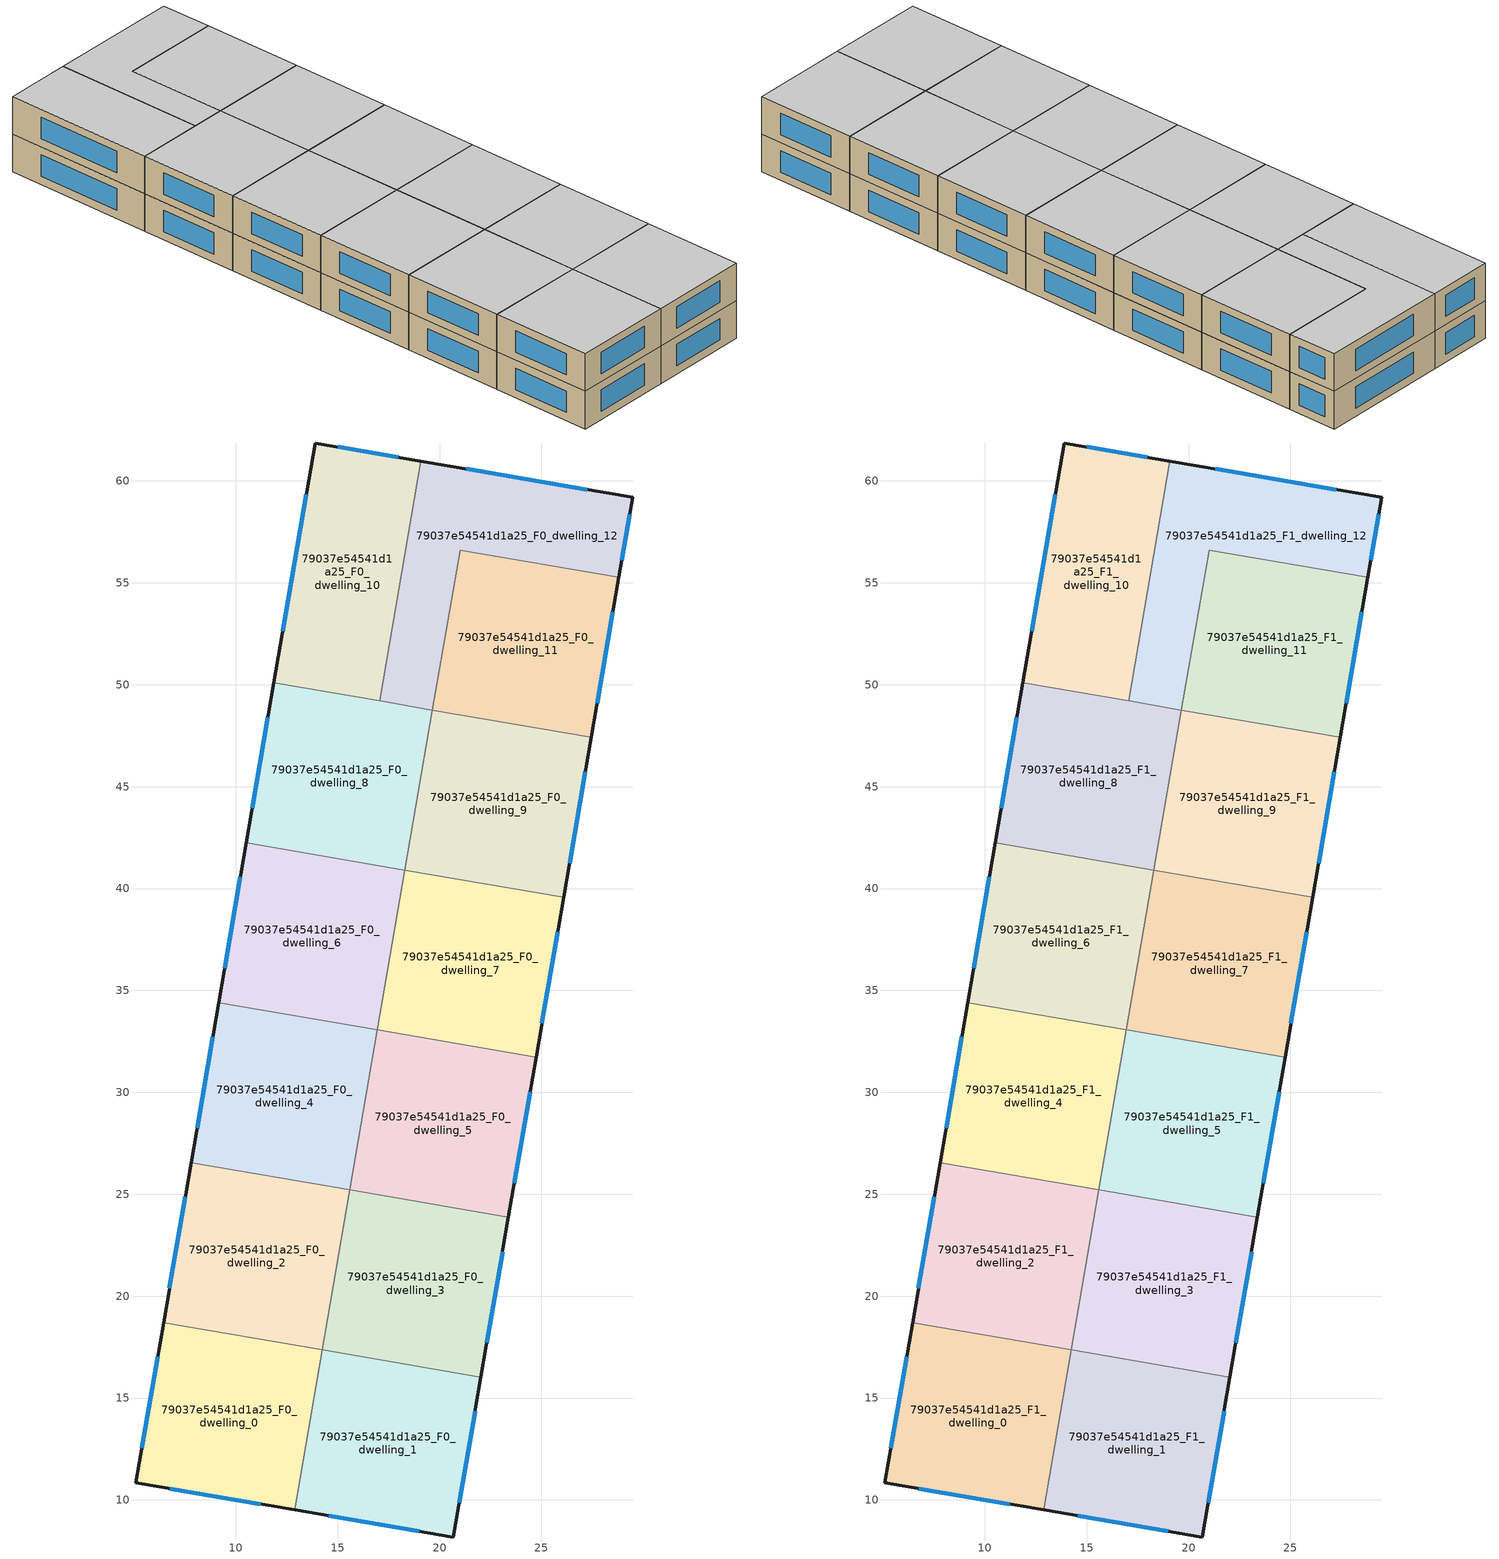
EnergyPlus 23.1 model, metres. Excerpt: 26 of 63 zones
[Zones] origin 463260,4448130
79037e54541d1a25_F0_dwelling_0
 floor ground (EU_floor_Construction): 14.24,17.37 12.89,9.52 5.11,10.85 6.46,18.71 z0
 wall outside (EU_wall_Construction): 6.46,18.71 5.11,10.85 12.89,9.52 z0:3
 wall to 79037e54541d1a25_F0_dwelling_1 (EU_wall_Construction): 12.89,9.52 14.24,17.37 z0:3
 wall to 79037e54541d1a25_F0_dwelling_2 (EU_wall_Construction): 14.24,17.37 6.46,18.71 z0:3
 window (EU_Window_Construction): 6.77,10.56 11.22,9.8 / 6.17,17.02 5.4,12.53 z0.64:2.36
79037e54541d1a25_F0_dwelling_1
 floor ground (EU_floor_Construction): 22.03,16.02 20.68,8.18 12.89,9.52 14.24,17.37 z0
 wall outside (EU_wall_Construction): 12.89,9.52 20.68,8.18 22.03,16.02 z0:3
 wall to 79037e54541d1a25_F0_dwelling_3 (EU_wall_Construction): 22.03,16.02 14.25,17.36 z0:3
 window (EU_Window_Construction): 14.56,9.23 19.01,8.47 / 20.97,9.86 21.74,14.34 z0.64:2.36
79037e54541d1a25_F0_dwelling_10
 floor ground (EU_floor_Construction): 19.09,60.97 17.06,49.21 11.87,50.1 13.89,61.86 z0
 wall outside (EU_wall_Construction): 19.09,60.97 13.89,61.86 11.87,50.1 z0:3
 wall to 79037e54541d1a25_F0_dwelling_12 (EU_wall_Construction): 17.06,49.21 19.09,60.97 z0:3
 wall to 79037e54541d1a25_F0_dwelling_8 (EU_wall_Construction): 11.87,50.1 17.06,49.21 z0:3
 window (EU_Window_Construction): 17.98,61.16 15.01,61.67 / 13.46,59.34 12.3,52.62 z0.64:2.36
79037e54541d1a25_F0_dwelling_11
 floor ground (EU_floor_Construction): 28.79,55.26 27.44,47.42 19.65,48.76 21.01,56.61 z0
 wall outside (EU_wall_Construction): 27.44,47.42 28.79,55.26 z0:3
 wall to 79037e54541d1a25_F0_dwelling_12 (EU_wall_Construction): 28.79,55.26 21.01,56.61 19.65,48.76 z0:3
 wall to 79037e54541d1a25_F0_dwelling_9 (EU_wall_Construction): 19.65,48.76 27.44,47.42 z0:3
 window (EU_Window_Construction): 27.73,49.1 28.5,53.58 z0.64:2.36
79037e54541d1a25_F0_dwelling_12
 floor ground (EU_floor_Construction): 29.47,59.2 28.79,55.26 21.01,56.61 19.65,48.76 17.06,49.21 19.09,60.97 z0
 wall outside (EU_wall_Construction): 28.79,55.26 29.47,59.2 19.09,60.97 z0:3
 wall to 79037e54541d1a25_F0_dwelling_8 (EU_wall_Construction): 17.06,49.2 19.65,48.76 z0:3
 window (EU_Window_Construction): 27.25,59.58 21.31,60.59 / 28.94,56.11 29.32,58.36 z0.64:2.36
79037e54541d1a25_F0_dwelling_2
 floor ground (EU_floor_Construction): 15.6,25.21 14.25,17.36 6.46,18.71 7.81,26.55 z0
 wall outside (EU_wall_Construction): 7.81,26.55 6.46,18.71 z0:3
 wall to 79037e54541d1a25_F0_dwelling_4 (EU_wall_Construction): 15.6,25.21 7.81,26.55 z0:3
 wall to 79037e54541d1a25_F0_dwelling_3 (EU_wall_Construction): 14.25,17.36 15.6,25.21 z0:3
 window (EU_Window_Construction): 7.52,24.87 6.75,20.39 z0.64:2.36
79037e54541d1a25_F0_dwelling_3
 floor ground (EU_floor_Construction): 23.38,23.87 22.03,16.02 14.25,17.36 15.6,25.21 z0
 wall outside (EU_wall_Construction): 22.03,16.02 23.38,23.87 z0:3
 wall to 79037e54541d1a25_F0_dwelling_5 (EU_wall_Construction): 23.38,23.87 15.6,25.21 z0:3
 window (EU_Window_Construction): 22.32,17.7 23.09,22.19 z0.64:2.36
79037e54541d1a25_F0_dwelling_4
 floor ground (EU_floor_Construction): 16.95,33.06 15.6,25.21 7.81,26.55 9.16,34.4 z0
 wall outside (EU_wall_Construction): 9.16,34.4 7.81,26.55 z0:3
 wall to 79037e54541d1a25_F0_dwelling_6 (EU_wall_Construction): 16.95,33.06 9.16,34.4 z0:3
 wall to 79037e54541d1a25_F0_dwelling_5 (EU_wall_Construction): 15.6,25.21 16.95,33.06 z0:3
 window (EU_Window_Construction): 8.87,32.72 8.1,28.23 z0.64:2.36
79037e54541d1a25_F0_dwelling_5
 floor ground (EU_floor_Construction): 24.74,31.72 23.38,23.87 15.6,25.21 16.95,33.06 z0
 wall outside (EU_wall_Construction): 23.38,23.87 24.74,31.72 z0:3
 wall to 79037e54541d1a25_F0_dwelling_7 (EU_wall_Construction): 24.74,31.72 16.95,33.06 z0:3
 window (EU_Window_Construction): 23.67,25.55 24.45,30.04 z0.64:2.36
79037e54541d1a25_F0_dwelling_6
 floor ground (EU_floor_Construction): 18.3,40.91 16.95,33.06 9.16,34.4 10.52,42.25 z0
 wall outside (EU_wall_Construction): 10.52,42.25 9.16,34.4 z0:3
 wall to 79037e54541d1a25_F0_dwelling_8 (EU_wall_Construction): 18.3,40.91 10.52,42.25 z0:3
 wall to 79037e54541d1a25_F0_dwelling_7 (EU_wall_Construction): 16.95,33.06 18.3,40.91 z0:3
 window (EU_Window_Construction): 10.23,40.57 9.45,36.08 z0.64:2.36
79037e54541d1a25_F0_dwelling_7
 floor ground (EU_floor_Construction): 26.09,39.57 24.74,31.72 16.95,33.06 18.3,40.91 z0
 wall outside (EU_wall_Construction): 24.74,31.72 26.09,39.57 z0:3
 wall to 79037e54541d1a25_F0_dwelling_9 (EU_wall_Construction): 26.09,39.57 18.3,40.91 z0:3
 window (EU_Window_Construction): 25.03,33.4 25.8,37.89 z0.64:2.36
79037e54541d1a25_F0_dwelling_8
 floor ground (EU_floor_Construction): 19.65,48.76 18.3,40.91 10.52,42.25 11.87,50.1 z0
 wall outside (EU_wall_Construction): 11.87,50.1 10.52,42.25 z0:3
 wall to 79037e54541d1a25_F0_dwelling_9 (EU_wall_Construction): 18.3,40.91 19.65,48.76 z0:3
 window (EU_Window_Construction): 11.58,48.42 10.81,43.93 z0.64:2.36
79037e54541d1a25_F0_dwelling_9
 floor ground (EU_floor_Construction): 27.44,47.42 26.09,39.57 18.3,40.91 19.65,48.76 z0
 wall outside (EU_wall_Construction): 26.09,39.57 27.44,47.42 z0:3
 window (EU_Window_Construction): 26.38,41.25 27.15,45.74 z0.64:2.36
79037e54541d1a25_F1_dwelling_0
 floor to 79037e54541d1a25_F0_dwelling_0 (EU_floor_Construction): 14.24,17.37 12.89,9.52 5.11,10.85 6.46,18.71 z3
 wall outside (EU_wall_Construction): 6.46,18.71 5.11,10.85 12.89,9.52 z3:6
 wall to 79037e54541d1a25_F1_dwelling_1 (EU_wall_Construction): 12.89,9.52 14.24,17.37 z3:6
 wall to 79037e54541d1a25_F1_dwelling_2 (EU_wall_Construction): 14.24,17.37 6.46,18.71 z3:6
 window (EU_Window_Construction): 6.77,10.56 11.22,9.8 / 6.17,17.02 5.4,12.53 z3.64:5.36
 ceiling to 79037e54541d1a25_F2_dwelling_0 (EU_floor_Construction): 12.89,9.52 14.24,17.37 6.46,18.71 5.11,10.85 z6
79037e54541d1a25_F1_dwelling_1
 floor to 79037e54541d1a25_F0_dwelling_1 (EU_floor_Construction): 22.03,16.02 20.68,8.18 12.89,9.52 14.24,17.37 z3
 wall outside (EU_wall_Construction): 12.89,9.52 20.68,8.18 22.03,16.02 z3:6
 wall to 79037e54541d1a25_F1_dwelling_3 (EU_wall_Construction): 22.03,16.02 14.25,17.36 z3:6
 window (EU_Window_Construction): 14.56,9.23 19.01,8.47 / 20.97,9.86 21.74,14.34 z3.64:5.36
 ceiling to 79037e54541d1a25_F2_dwelling_1 (EU_floor_Construction): 20.68,8.18 22.03,16.02 14.24,17.37 12.89,9.52 z6
79037e54541d1a25_F1_dwelling_10
 floor to 79037e54541d1a25_F0_dwelling_10 (EU_floor_Construction): 19.09,60.97 17.06,49.21 11.87,50.1 13.89,61.86 z3
 wall outside (EU_wall_Construction): 19.09,60.97 13.89,61.86 11.87,50.1 z3:6
 wall to 79037e54541d1a25_F1_dwelling_12 (EU_wall_Construction): 17.06,49.21 19.09,60.97 z3:6
 wall to 79037e54541d1a25_F1_dwelling_8 (EU_wall_Construction): 11.87,50.1 17.06,49.21 z3:6
 window (EU_Window_Construction): 17.98,61.16 15.01,61.67 / 13.46,59.34 12.3,52.62 z3.64:5.36
 ceiling to 79037e54541d1a25_F2_dwelling_10 (EU_floor_Construction): 17.06,49.21 19.09,60.97 13.89,61.86 11.87,50.1 z6
79037e54541d1a25_F1_dwelling_11
 floor to 79037e54541d1a25_F0_dwelling_11 (EU_floor_Construction): 28.79,55.26 27.44,47.42 19.65,48.76 21.01,56.61 z3
 wall outside (EU_wall_Construction): 27.44,47.42 28.79,55.26 z3:6
 wall to 79037e54541d1a25_F1_dwelling_12 (EU_wall_Construction): 28.79,55.26 21.01,56.61 19.65,48.76 z3:6
 wall to 79037e54541d1a25_F1_dwelling_9 (EU_wall_Construction): 19.65,48.76 27.44,47.42 z3:6
 window (EU_Window_Construction): 27.73,49.1 28.5,53.58 z3.64:5.36
 ceiling to 79037e54541d1a25_F2_dwelling_11 (EU_floor_Construction): 27.44,47.42 28.79,55.26 21.01,56.61 19.65,48.76 z6
79037e54541d1a25_F1_dwelling_12
 floor to 79037e54541d1a25_F0_dwelling_12 (EU_floor_Construction): 29.47,59.2 28.79,55.26 21.01,56.61 19.65,48.76 17.06,49.21 19.09,60.97 z3
 wall outside (EU_wall_Construction): 28.79,55.26 29.47,59.2 19.09,60.97 z3:6
 wall to 79037e54541d1a25_F1_dwelling_8 (EU_wall_Construction): 17.06,49.2 19.65,48.76 z3:6
 window (EU_Window_Construction): 27.25,59.58 21.31,60.59 / 28.94,56.11 29.32,58.36 z3.64:5.36
 ceiling to 79037e54541d1a25_F2_dwelling_12 (EU_floor_Construction): 28.79,55.26 29.47,59.2 19.09,60.97 17.06,49.21 19.65,48.76 21.01,56.61 z6
79037e54541d1a25_F1_dwelling_2
 floor to 79037e54541d1a25_F0_dwelling_2 (EU_floor_Construction): 15.6,25.21 14.25,17.36 6.46,18.71 7.81,26.55 z3
 wall outside (EU_wall_Construction): 7.81,26.55 6.46,18.71 z3:6
 wall to 79037e54541d1a25_F1_dwelling_4 (EU_wall_Construction): 15.6,25.21 7.81,26.55 z3:6
 wall to 79037e54541d1a25_F1_dwelling_3 (EU_wall_Construction): 14.25,17.36 15.6,25.21 z3:6
 window (EU_Window_Construction): 7.52,24.87 6.75,20.39 z3.64:5.36
 ceiling to 79037e54541d1a25_F2_dwelling_2 (EU_floor_Construction): 14.25,17.36 15.6,25.21 7.81,26.55 6.46,18.71 z6
79037e54541d1a25_F1_dwelling_3
 floor to 79037e54541d1a25_F0_dwelling_3 (EU_floor_Construction): 23.38,23.87 22.03,16.02 14.25,17.36 15.6,25.21 z3
 wall outside (EU_wall_Construction): 22.03,16.02 23.38,23.87 z3:6
 wall to 79037e54541d1a25_F1_dwelling_5 (EU_wall_Construction): 23.38,23.87 15.6,25.21 z3:6
 window (EU_Window_Construction): 22.32,17.7 23.09,22.19 z3.64:5.36
 ceiling to 79037e54541d1a25_F2_dwelling_3 (EU_floor_Construction): 22.03,16.02 23.38,23.87 15.6,25.21 14.25,17.36 z6
79037e54541d1a25_F1_dwelling_4
 floor to 79037e54541d1a25_F0_dwelling_4 (EU_floor_Construction): 16.95,33.06 15.6,25.21 7.81,26.55 9.16,34.4 z3
 wall outside (EU_wall_Construction): 9.16,34.4 7.81,26.55 z3:6
 wall to 79037e54541d1a25_F1_dwelling_6 (EU_wall_Construction): 16.95,33.06 9.16,34.4 z3:6
 wall to 79037e54541d1a25_F1_dwelling_5 (EU_wall_Construction): 15.6,25.21 16.95,33.06 z3:6
 window (EU_Window_Construction): 8.87,32.72 8.1,28.23 z3.64:5.36
 ceiling to 79037e54541d1a25_F2_dwelling_4 (EU_floor_Construction): 15.6,25.21 16.95,33.06 9.16,34.4 7.81,26.55 z6
79037e54541d1a25_F1_dwelling_5
 floor to 79037e54541d1a25_F0_dwelling_5 (EU_floor_Construction): 24.74,31.72 23.38,23.87 15.6,25.21 16.95,33.06 z3
 wall outside (EU_wall_Construction): 23.38,23.87 24.74,31.72 z3:6
 wall to 79037e54541d1a25_F1_dwelling_7 (EU_wall_Construction): 24.74,31.72 16.95,33.06 z3:6
 window (EU_Window_Construction): 23.67,25.55 24.45,30.04 z3.64:5.36
 ceiling to 79037e54541d1a25_F2_dwelling_5 (EU_floor_Construction): 23.38,23.87 24.74,31.72 16.95,33.06 15.6,25.21 z6
79037e54541d1a25_F1_dwelling_6
 floor to 79037e54541d1a25_F0_dwelling_6 (EU_floor_Construction): 18.3,40.91 16.95,33.06 9.16,34.4 10.52,42.25 z3
 wall outside (EU_wall_Construction): 10.52,42.25 9.16,34.4 z3:6
 wall to 79037e54541d1a25_F1_dwelling_8 (EU_wall_Construction): 18.3,40.91 10.52,42.25 z3:6
 wall to 79037e54541d1a25_F1_dwelling_7 (EU_wall_Construction): 16.95,33.06 18.3,40.91 z3:6
 window (EU_Window_Construction): 10.23,40.57 9.45,36.08 z3.64:5.36
 ceiling to 79037e54541d1a25_F2_dwelling_6 (EU_floor_Construction): 16.95,33.06 18.3,40.91 10.52,42.25 9.16,34.4 z6
79037e54541d1a25_F1_dwelling_7
 floor to 79037e54541d1a25_F0_dwelling_7 (EU_floor_Construction): 26.09,39.57 24.74,31.72 16.95,33.06 18.3,40.91 z3
 wall outside (EU_wall_Construction): 24.74,31.72 26.09,39.57 z3:6
 wall to 79037e54541d1a25_F1_dwelling_9 (EU_wall_Construction): 26.09,39.57 18.3,40.91 z3:6
 window (EU_Window_Construction): 25.03,33.4 25.8,37.89 z3.64:5.36
 ceiling to 79037e54541d1a25_F2_dwelling_7 (EU_floor_Construction): 24.74,31.72 26.09,39.57 18.3,40.91 16.95,33.06 z6
79037e54541d1a25_F1_dwelling_8
 floor to 79037e54541d1a25_F0_dwelling_8 (EU_floor_Construction): 19.65,48.76 18.3,40.91 10.52,42.25 11.87,50.1 z3
 wall outside (EU_wall_Construction): 11.87,50.1 10.52,42.25 z3:6
 wall to 79037e54541d1a25_F1_dwelling_9 (EU_wall_Construction): 18.3,40.91 19.65,48.76 z3:6
 window (EU_Window_Construction): 11.58,48.42 10.81,43.93 z3.64:5.36
 ceiling to 79037e54541d1a25_F2_dwelling_8 (EU_floor_Construction): 18.3,40.91 19.65,48.76 11.87,50.1 10.52,42.25 z6
79037e54541d1a25_F1_dwelling_9
 floor to 79037e54541d1a25_F0_dwelling_9 (EU_floor_Construction): 27.44,47.42 26.09,39.57 18.3,40.91 19.65,48.76 z3
 wall outside (EU_wall_Construction): 26.09,39.57 27.44,47.42 z3:6
 window (EU_Window_Construction): 26.38,41.25 27.15,45.74 z3.64:5.36
 ceiling to 79037e54541d1a25_F2_dwelling_9 (EU_floor_Construction): 26.09,39.57 27.44,47.42 19.65,48.76 18.3,40.91 z6
[Building]
EU S2 Campaign: North Axis=0; Terrain=City; Solar Distribution=FullExterior
[Site:Location]
Yerevan-Zvartnots.Intl.AP: Latitude=40.15; Longitude=44.383; Time Zone=4; Elevation=854
[SizingPeriod:WeatherFileDays]
AnnualSizingPeriod: Begin Month=1; Begin Day of Month=1; End Month=12; End Day of Month=31; Day of Week for Start Day=Monday; Use Weather File Daylight Saving Period=No; Use Weather File Rain and Snow Indicators=No
[MATERIAL]
EU_InternalMass_Material: Roughness=MediumRough; Thickness=0.1; Conductivity=1; Density=1800; Specific Heat=900; Thermal Absorptance=0.9; Solar Absorptance=0.7; Visible Absorptance=0.7
[MATERIAL:NOMASS] Roughness=MediumRough; Thermal Absorptance=0.9; Solar Absorptance=0.7; Visible Absorptance=0.7
Name | Thermal Resistance
EU_wall_NoMass | 1.05043
EU_floor_NoMass | 0.478065
[WINDOWMATERIAL:SIMPLEGLAZINGSYSTEM]
EU_Window_SimpleGlazing: UFactor=2.5566; Solar Heat Gain Coefficient=0.75; Visible Transmittance=0.75
[CONSTRUCTION]
EU_wall_Construction: EU_wall_NoMass
EU_floor_Construction: EU_floor_NoMass
EU_Window_Construction: EU_Window_SimpleGlazing
EU_InternalMass_Construction: EU_InternalMass_Material
[ZONE] Type=1; Multiplier=1; Ceiling Height=autocalculate; Floor Area=autocalculate; Part of Total Floor Area=Yes
Name | Volume
79037e54541d1a25_F0_dwelling_0; 79037e54541d1a25_F1_dwelling_0 | 188.755
79037e54541d1a25_F0_dwelling_1; 79037e54541d1a25_F1_dwelling_1 | 188.78
79037e54541d1a25_F0_dwelling_10; 79037e54541d1a25_F1_dwelling_10 | 188.756
79037e54541d1a25_F0_dwelling_11; 79037e54541d1a25_F1_dwelling_11; 79037e54541d1a25_F0_dwelling_7; 79037e54541d1a25_F1_dwelling_7 | 188.739
79037e54541d1a25_F0_dwelling_12; 79037e54541d1a25_F1_dwelling_12 | 188.784
79037e54541d1a25_F0_dwelling_2; 79037e54541d1a25_F1_dwelling_2; 79037e54541d1a25_F0_dwelling_6; 79037e54541d1a25_F1_dwelling_6 | 188.762
79037e54541d1a25_F0_dwelling_3; 79037e54541d1a25_F1_dwelling_3 | 188.729
79037e54541d1a25_F0_dwelling_4; 79037e54541d1a25_F1_dwelling_4 | 188.8
79037e54541d1a25_F0_dwelling_5; 79037e54541d1a25_F1_dwelling_5 | 188.752
79037e54541d1a25_F0_dwelling_8; 79037e54541d1a25_F1_dwelling_8; 79037e54541d1a25_F0_dwelling_9; 79037e54541d1a25_F1_dwelling_9 | 188.776
[INTERNALMASS] Construction=EU_InternalMass_Construction
Name | Zone or ZoneList | Surface Area
79037e54541d1a25_F0_dwelling_0_EU_InternalMass | 79037e54541d1a25_F0_dwelling_0 | 62.918
79037e54541d1a25_F0_dwelling_1_EU_InternalMass | 79037e54541d1a25_F0_dwelling_1 | 62.9259
79037e54541d1a25_F0_dwelling_2_EU_InternalMass | 79037e54541d1a25_F0_dwelling_2 | 62.9228
79037e54541d1a25_F0_dwelling_3_EU_InternalMass | 79037e54541d1a25_F0_dwelling_3 | 62.9097
79037e54541d1a25_F0_dwelling_4_EU_InternalMass | 79037e54541d1a25_F0_dwelling_4 | 62.9335
79037e54541d1a25_F0_dwelling_5_EU_InternalMass | 79037e54541d1a25_F0_dwelling_5 | 62.9172
79037e54541d1a25_F0_dwelling_6_EU_InternalMass | 79037e54541d1a25_F0_dwelling_6 | 62.9208
79037e54541d1a25_F0_dwelling_7_EU_InternalMass | 79037e54541d1a25_F0_dwelling_7 | 62.913
79037e54541d1a25_F0_dwelling_8_EU_InternalMass | 79037e54541d1a25_F0_dwelling_8 | 62.9257
79037e54541d1a25_F0_dwelling_9_EU_InternalMass | 79037e54541d1a25_F0_dwelling_9 | 62.925
79037e54541d1a25_F0_dwelling_10_EU_InternalMass | 79037e54541d1a25_F0_dwelling_10 | 62.9169
79037e54541d1a25_F0_dwelling_11_EU_InternalMass | 79037e54541d1a25_F0_dwelling_11 | 62.911
79037e54541d1a25_F0_dwelling_12_EU_InternalMass | 79037e54541d1a25_F0_dwelling_12 | 62.928
79037e54541d1a25_F1_dwelling_0_EU_InternalMass | 79037e54541d1a25_F1_dwelling_0 | 62.918
79037e54541d1a25_F1_dwelling_1_EU_InternalMass | 79037e54541d1a25_F1_dwelling_1 | 62.9259
79037e54541d1a25_F1_dwelling_2_EU_InternalMass | 79037e54541d1a25_F1_dwelling_2 | 62.9228
79037e54541d1a25_F1_dwelling_3_EU_InternalMass | 79037e54541d1a25_F1_dwelling_3 | 62.9097
79037e54541d1a25_F1_dwelling_4_EU_InternalMass | 79037e54541d1a25_F1_dwelling_4 | 62.9335
79037e54541d1a25_F1_dwelling_5_EU_InternalMass | 79037e54541d1a25_F1_dwelling_5 | 62.9172
79037e54541d1a25_F1_dwelling_6_EU_InternalMass | 79037e54541d1a25_F1_dwelling_6 | 62.9208
79037e54541d1a25_F1_dwelling_7_EU_InternalMass | 79037e54541d1a25_F1_dwelling_7 | 62.913
79037e54541d1a25_F1_dwelling_8_EU_InternalMass | 79037e54541d1a25_F1_dwelling_8 | 62.9257
79037e54541d1a25_F1_dwelling_9_EU_InternalMass | 79037e54541d1a25_F1_dwelling_9 | 62.925
79037e54541d1a25_F1_dwelling_10_EU_InternalMass | 79037e54541d1a25_F1_dwelling_10 | 62.9169
79037e54541d1a25_F1_dwelling_11_EU_InternalMass | 79037e54541d1a25_F1_dwelling_11 | 62.911
79037e54541d1a25_F1_dwelling_12_EU_InternalMass | 79037e54541d1a25_F1_dwelling_12 | 62.928
[OTHEREQUIPMENT] Fuel Type=Electricity; Design Level Calculation Method=Watts/Area; Power per Zone Floor Area=1; Fraction Latent=0; Fraction Radiant=0; Fraction Lost=0; Carbon Dioxide Generation Rate=0; EndUse Subcategory=EU_Step8_InternalGains
Name | Zone or ZoneList or Space or SpaceList | Schedule
EU_Step8_InternalGain_79037e54541d1a25_F0_dwelling_0_f000 | 79037e54541d1a25_F0_dwelling_0 | EU_Step8_GainSchedule_79037e54541d1a25_F0_dwelling_0_f000
EU_Step8_InternalGain_79037e54541d1a25_F0_dwelling_1_f000 | 79037e54541d1a25_F0_dwelling_1 | EU_Step8_GainSchedule_79037e54541d1a25_F0_dwelling_1_f000
EU_Step8_InternalGain_79037e54541d1a25_F0_dwelling_2_f000 | 79037e54541d1a25_F0_dwelling_2 | EU_Step8_GainSchedule_79037e54541d1a25_F0_dwelling_2_f000
EU_Step8_InternalGain_79037e54541d1a25_F0_dwelling_3_f000 | 79037e54541d1a25_F0_dwelling_3 | EU_Step8_GainSchedule_79037e54541d1a25_F0_dwelling_3_f000
EU_Step8_InternalGain_79037e54541d1a25_F0_dwelling_4_f000 | 79037e54541d1a25_F0_dwelling_4 | EU_Step8_GainSchedule_79037e54541d1a25_F0_dwelling_4_f000
EU_Step8_InternalGain_79037e54541d1a25_F0_dwelling_5_f000 | 79037e54541d1a25_F0_dwelling_5 | EU_Step8_GainSchedule_79037e54541d1a25_F0_dwelling_5_f000
EU_Step8_InternalGain_79037e54541d1a25_F0_dwelling_6_f000 | 79037e54541d1a25_F0_dwelling_6 | EU_Step8_GainSchedule_79037e54541d1a25_F0_dwelling_6_f000
EU_Step8_InternalGain_79037e54541d1a25_F0_dwelling_7_f000 | 79037e54541d1a25_F0_dwelling_7 | EU_Step8_GainSchedule_79037e54541d1a25_F0_dwelling_7_f000
EU_Step8_InternalGain_79037e54541d1a25_F0_dwelling_8_f000 | 79037e54541d1a25_F0_dwelling_8 | EU_Step8_GainSchedule_79037e54541d1a25_F0_dwelling_8_f000
EU_Step8_InternalGain_79037e54541d1a25_F0_dwelling_9_f000 | 79037e54541d1a25_F0_dwelling_9 | EU_Step8_GainSchedule_79037e54541d1a25_F0_dwelling_9_f000
EU_Step8_InternalGain_79037e54541d1a25_F0_dwelling_10_f000 | 79037e54541d1a25_F0_dwelling_10 | EU_Step8_GainSchedule_79037e54541d1a25_F0_dwelling_10_f000
EU_Step8_InternalGain_79037e54541d1a25_F0_dwelling_11_f000 | 79037e54541d1a25_F0_dwelling_11 | EU_Step8_GainSchedule_79037e54541d1a25_F0_dwelling_11_f000
EU_Step8_InternalGain_79037e54541d1a25_F0_dwelling_12_f000 | 79037e54541d1a25_F0_dwelling_12 | EU_Step8_GainSchedule_79037e54541d1a25_F0_dwelling_12_f000
EU_Step8_InternalGain_79037e54541d1a25_F1_dwelling_0_f000 | 79037e54541d1a25_F1_dwelling_0 | EU_Step8_GainSchedule_79037e54541d1a25_F1_dwelling_0_f000
EU_Step8_InternalGain_79037e54541d1a25_F1_dwelling_1_f000 | 79037e54541d1a25_F1_dwelling_1 | EU_Step8_GainSchedule_79037e54541d1a25_F1_dwelling_1_f000
EU_Step8_InternalGain_79037e54541d1a25_F1_dwelling_2_f000 | 79037e54541d1a25_F1_dwelling_2 | EU_Step8_GainSchedule_79037e54541d1a25_F1_dwelling_2_f000
EU_Step8_InternalGain_79037e54541d1a25_F1_dwelling_3_f000 | 79037e54541d1a25_F1_dwelling_3 | EU_Step8_GainSchedule_79037e54541d1a25_F1_dwelling_3_f000
EU_Step8_InternalGain_79037e54541d1a25_F1_dwelling_4_f000 | 79037e54541d1a25_F1_dwelling_4 | EU_Step8_GainSchedule_79037e54541d1a25_F1_dwelling_4_f000
EU_Step8_InternalGain_79037e54541d1a25_F1_dwelling_5_f000 | 79037e54541d1a25_F1_dwelling_5 | EU_Step8_GainSchedule_79037e54541d1a25_F1_dwelling_5_f000
EU_Step8_InternalGain_79037e54541d1a25_F1_dwelling_6_f000 | 79037e54541d1a25_F1_dwelling_6 | EU_Step8_GainSchedule_79037e54541d1a25_F1_dwelling_6_f000
EU_Step8_InternalGain_79037e54541d1a25_F1_dwelling_7_f000 | 79037e54541d1a25_F1_dwelling_7 | EU_Step8_GainSchedule_79037e54541d1a25_F1_dwelling_7_f000
EU_Step8_InternalGain_79037e54541d1a25_F1_dwelling_8_f000 | 79037e54541d1a25_F1_dwelling_8 | EU_Step8_GainSchedule_79037e54541d1a25_F1_dwelling_8_f000
EU_Step8_InternalGain_79037e54541d1a25_F1_dwelling_9_f000 | 79037e54541d1a25_F1_dwelling_9 | EU_Step8_GainSchedule_79037e54541d1a25_F1_dwelling_9_f000
EU_Step8_InternalGain_79037e54541d1a25_F1_dwelling_10_f000 | 79037e54541d1a25_F1_dwelling_10 | EU_Step8_GainSchedule_79037e54541d1a25_F1_dwelling_10_f000
EU_Step8_InternalGain_79037e54541d1a25_F1_dwelling_11_f000 | 79037e54541d1a25_F1_dwelling_11 | EU_Step8_GainSchedule_79037e54541d1a25_F1_dwelling_11_f000
EU_Step8_InternalGain_79037e54541d1a25_F1_dwelling_12_f000 | 79037e54541d1a25_F1_dwelling_12 | EU_Step8_GainSchedule_79037e54541d1a25_F1_dwelling_12_f000
[ZONEVENTILATION:DESIGNFLOWRATE] Schedule=EU_AlwaysOn; Design Flow Rate Calculation Method=AirChanges/Hour; Air Changes per Hour=0.557805; Ventilation Type=Natural; Fan Pressure Rise=0; Fan Total Efficiency=1; Constant Term Coefficient=1; Temperature Term Coefficient=0; Velocity Term Coefficient=0; Velocity Squared Term Coefficient=0; Minimum Indoor Temperature=-100; Maximum Indoor Temperature=100; Delta Temperature=-100; Minimum Outdoor Temperature=-100; Maximum Outdoor Temperature=100; Maximum Wind Speed=40
Name | Zone or ZoneList or Space or SpaceList
EU_ConstantAir_79037e54541d1a25_F0_dwelling_0 | 79037e54541d1a25_F0_dwelling_0
EU_ConstantAir_79037e54541d1a25_F0_dwelling_1 | 79037e54541d1a25_F0_dwelling_1
EU_ConstantAir_79037e54541d1a25_F0_dwelling_2 | 79037e54541d1a25_F0_dwelling_2
EU_ConstantAir_79037e54541d1a25_F0_dwelling_3 | 79037e54541d1a25_F0_dwelling_3
EU_ConstantAir_79037e54541d1a25_F0_dwelling_4 | 79037e54541d1a25_F0_dwelling_4
EU_ConstantAir_79037e54541d1a25_F0_dwelling_5 | 79037e54541d1a25_F0_dwelling_5
EU_ConstantAir_79037e54541d1a25_F0_dwelling_6 | 79037e54541d1a25_F0_dwelling_6
EU_ConstantAir_79037e54541d1a25_F0_dwelling_7 | 79037e54541d1a25_F0_dwelling_7
EU_ConstantAir_79037e54541d1a25_F0_dwelling_8 | 79037e54541d1a25_F0_dwelling_8
EU_ConstantAir_79037e54541d1a25_F0_dwelling_9 | 79037e54541d1a25_F0_dwelling_9
EU_ConstantAir_79037e54541d1a25_F0_dwelling_10 | 79037e54541d1a25_F0_dwelling_10
EU_ConstantAir_79037e54541d1a25_F0_dwelling_11 | 79037e54541d1a25_F0_dwelling_11
EU_ConstantAir_79037e54541d1a25_F0_dwelling_12 | 79037e54541d1a25_F0_dwelling_12
EU_ConstantAir_79037e54541d1a25_F1_dwelling_0 | 79037e54541d1a25_F1_dwelling_0
EU_ConstantAir_79037e54541d1a25_F1_dwelling_1 | 79037e54541d1a25_F1_dwelling_1
EU_ConstantAir_79037e54541d1a25_F1_dwelling_2 | 79037e54541d1a25_F1_dwelling_2
EU_ConstantAir_79037e54541d1a25_F1_dwelling_3 | 79037e54541d1a25_F1_dwelling_3
EU_ConstantAir_79037e54541d1a25_F1_dwelling_4 | 79037e54541d1a25_F1_dwelling_4
EU_ConstantAir_79037e54541d1a25_F1_dwelling_5 | 79037e54541d1a25_F1_dwelling_5
EU_ConstantAir_79037e54541d1a25_F1_dwelling_6 | 79037e54541d1a25_F1_dwelling_6
EU_ConstantAir_79037e54541d1a25_F1_dwelling_7 | 79037e54541d1a25_F1_dwelling_7
EU_ConstantAir_79037e54541d1a25_F1_dwelling_8 | 79037e54541d1a25_F1_dwelling_8
EU_ConstantAir_79037e54541d1a25_F1_dwelling_9 | 79037e54541d1a25_F1_dwelling_9
EU_ConstantAir_79037e54541d1a25_F1_dwelling_10 | 79037e54541d1a25_F1_dwelling_10
EU_ConstantAir_79037e54541d1a25_F1_dwelling_11 | 79037e54541d1a25_F1_dwelling_11
EU_ConstantAir_79037e54541d1a25_F1_dwelling_12 | 79037e54541d1a25_F1_dwelling_12
[HVACTEMPLATE:THERMOSTAT] Constant Heating Setpoint=20; Constant Cooling Setpoint=50
EU_HeatOnly_79037e54541d1a25_F0_dwelling_0; EU_HeatOnly_79037e54541d1a25_F0_dwelling_1; EU_HeatOnly_79037e54541d1a25_F0_dwelling_2; EU_HeatOnly_79037e54541d1a25_F0_dwelling_3; EU_HeatOnly_79037e54541d1a25_F0_dwelling_4; EU_HeatOnly_79037e54541d1a25_F0_dwelling_5; EU_HeatOnly_79037e54541d1a25_F0_dwelling_6; EU_HeatOnly_79037e54541d1a25_F0_dwelling_7; EU_HeatOnly_79037e54541d1a25_F0_dwelling_8; EU_HeatOnly_79037e54541d1a25_F0_dwelling_9; EU_HeatOnly_79037e54541d1a25_F0_dwelling_10; EU_HeatOnly_79037e54541d1a25_F0_dwelling_11; EU_HeatOnly_79037e54541d1a25_F0_dwelling_12; EU_HeatOnly_79037e54541d1a25_F1_dwelling_0; EU_HeatOnly_79037e54541d1a25_F1_dwelling_1; EU_HeatOnly_79037e54541d1a25_F1_dwelling_2; EU_HeatOnly_79037e54541d1a25_F1_dwelling_3; EU_HeatOnly_79037e54541d1a25_F1_dwelling_4; EU_HeatOnly_79037e54541d1a25_F1_dwelling_5; EU_HeatOnly_79037e54541d1a25_F1_dwelling_6; EU_HeatOnly_79037e54541d1a25_F1_dwelling_7; EU_HeatOnly_79037e54541d1a25_F1_dwelling_8; EU_HeatOnly_79037e54541d1a25_F1_dwelling_9; EU_HeatOnly_79037e54541d1a25_F1_dwelling_10; EU_HeatOnly_79037e54541d1a25_F1_dwelling_11; EU_HeatOnly_79037e54541d1a25_F1_dwelling_12; EU_HeatOnly_79037e54541d1a25_F2_dwelling_0; EU_HeatOnly_79037e54541d1a25_F2_dwelling_1; EU_HeatOnly_79037e54541d1a25_F2_dwelling_2; EU_HeatOnly_79037e54541d1a25_F2_dwelling_3; EU_HeatOnly_79037e54541d1a25_F2_dwelling_4; EU_HeatOnly_79037e54541d1a25_F2_dwelling_5; EU_HeatOnly_79037e54541d1a25_F2_dwelling_6; EU_HeatOnly_79037e54541d1a25_F2_dwelling_7; EU_HeatOnly_79037e54541d1a25_F2_dwelling_8; EU_HeatOnly_79037e54541d1a25_F2_dwelling_9; EU_HeatOnly_79037e54541d1a25_F2_dwelling_10; EU_HeatOnly_79037e54541d1a25_F2_dwelling_11; EU_HeatOnly_79037e54541d1a25_F2_dwelling_12; EU_HeatOnly_79037e54541d1a25_F3_dwelling_0; EU_HeatOnly_79037e54541d1a25_F3_dwelling_1; EU_HeatOnly_79037e54541d1a25_F3_dwelling_2; EU_HeatOnly_79037e54541d1a25_F3_dwelling_3; EU_HeatOnly_79037e54541d1a25_F3_dwelling_4; EU_HeatOnly_79037e54541d1a25_F3_dwelling_5; EU_HeatOnly_79037e54541d1a25_F3_dwelling_6; EU_HeatOnly_79037e54541d1a25_F3_dwelling_7; EU_HeatOnly_79037e54541d1a25_F3_dwelling_8; EU_HeatOnly_79037e54541d1a25_F3_dwelling_9; EU_HeatOnly_79037e54541d1a25_F3_dwelling_10; EU_HeatOnly_79037e54541d1a25_F3_dwelling_11; EU_HeatOnly_79037e54541d1a25_F4_dwelling_0; EU_HeatOnly_79037e54541d1a25_F4_dwelling_1; EU_HeatOnly_79037e54541d1a25_F4_dwelling_2; EU_HeatOnly_79037e54541d1a25_F4_dwelling_3; EU_HeatOnly_79037e54541d1a25_F4_dwelling_4; EU_HeatOnly_79037e54541d1a25_F4_dwelling_5; EU_HeatOnly_79037e54541d1a25_F4_dwelling_6; EU_HeatOnly_79037e54541d1a25_F4_dwelling_7; EU_HeatOnly_79037e54541d1a25_F4_dwelling_8; EU_HeatOnly_79037e54541d1a25_F4_dwelling_9; EU_HeatOnly_79037e54541d1a25_F4_dwelling_10; EU_HeatOnly_79037e54541d1a25_F4_dwelling_11
[HVACTEMPLATE:ZONE:IDEALLOADSAIRSYSTEM] System Availability Schedule=EU_AlwaysOn; Maximum Heating Supply Air Temperature=50; Minimum Cooling Supply Air Temperature=13; Maximum Heating Supply Air Humidity Ratio=0.0156; Minimum Cooling Supply Air Humidity Ratio=0.0077; Heating Limit=NoLimit; Cooling Limit=NoLimit; Heating Availability Schedule=EU_AlwaysOn; Cooling Availability Schedule=EU_CoolingOff; Dehumidification Control Type=ConstantSensibleHeatRatio; Cooling Sensible Heat Ratio=0.7; Dehumidification Setpoint=60; Humidification Control Type=None; Humidification Setpoint=30; Outdoor Air Method=None; Outdoor Air Flow Rate per Person=0.00944; Outdoor Air Flow Rate per Zone Floor Area=0; Outdoor Air Flow Rate per Zone=0; Demand Controlled Ventilation Type=None; Outdoor Air Economizer Type=NoEconomizer; Heat Recovery Type=None; Sensible Heat Recovery Effectiveness=0.7; Latent Heat Recovery Effectiveness=0.65
Name | Template Thermostat
79037e54541d1a25_F0_dwelling_0 | EU_HeatOnly_79037e54541d1a25_F0_dwelling_0
79037e54541d1a25_F0_dwelling_1 | EU_HeatOnly_79037e54541d1a25_F0_dwelling_1
79037e54541d1a25_F0_dwelling_2 | EU_HeatOnly_79037e54541d1a25_F0_dwelling_2
79037e54541d1a25_F0_dwelling_3 | EU_HeatOnly_79037e54541d1a25_F0_dwelling_3
79037e54541d1a25_F0_dwelling_4 | EU_HeatOnly_79037e54541d1a25_F0_dwelling_4
79037e54541d1a25_F0_dwelling_5 | EU_HeatOnly_79037e54541d1a25_F0_dwelling_5
79037e54541d1a25_F0_dwelling_6 | EU_HeatOnly_79037e54541d1a25_F0_dwelling_6
79037e54541d1a25_F0_dwelling_7 | EU_HeatOnly_79037e54541d1a25_F0_dwelling_7
79037e54541d1a25_F0_dwelling_8 | EU_HeatOnly_79037e54541d1a25_F0_dwelling_8
79037e54541d1a25_F0_dwelling_9 | EU_HeatOnly_79037e54541d1a25_F0_dwelling_9
79037e54541d1a25_F0_dwelling_10 | EU_HeatOnly_79037e54541d1a25_F0_dwelling_10
79037e54541d1a25_F0_dwelling_11 | EU_HeatOnly_79037e54541d1a25_F0_dwelling_11
79037e54541d1a25_F0_dwelling_12 | EU_HeatOnly_79037e54541d1a25_F0_dwelling_12
79037e54541d1a25_F1_dwelling_0 | EU_HeatOnly_79037e54541d1a25_F1_dwelling_0
79037e54541d1a25_F1_dwelling_1 | EU_HeatOnly_79037e54541d1a25_F1_dwelling_1
79037e54541d1a25_F1_dwelling_2 | EU_HeatOnly_79037e54541d1a25_F1_dwelling_2
79037e54541d1a25_F1_dwelling_3 | EU_HeatOnly_79037e54541d1a25_F1_dwelling_3
79037e54541d1a25_F1_dwelling_4 | EU_HeatOnly_79037e54541d1a25_F1_dwelling_4
79037e54541d1a25_F1_dwelling_5 | EU_HeatOnly_79037e54541d1a25_F1_dwelling_5
79037e54541d1a25_F1_dwelling_6 | EU_HeatOnly_79037e54541d1a25_F1_dwelling_6
79037e54541d1a25_F1_dwelling_7 | EU_HeatOnly_79037e54541d1a25_F1_dwelling_7
79037e54541d1a25_F1_dwelling_8 | EU_HeatOnly_79037e54541d1a25_F1_dwelling_8
79037e54541d1a25_F1_dwelling_9 | EU_HeatOnly_79037e54541d1a25_F1_dwelling_9
79037e54541d1a25_F1_dwelling_10 | EU_HeatOnly_79037e54541d1a25_F1_dwelling_10
79037e54541d1a25_F1_dwelling_11 | EU_HeatOnly_79037e54541d1a25_F1_dwelling_11
79037e54541d1a25_F1_dwelling_12 | EU_HeatOnly_79037e54541d1a25_F1_dwelling_12
[SIZING:ZONE] Zone Cooling Design Supply Air Temperature Input Method=SupplyAirTemperature; Zone Cooling Design Supply Air Temperature=13; Zone Heating Design Supply Air Temperature Input Method=SupplyAirTemperature; Zone Heating Design Supply Air Temperature=50; Zone Cooling Design Supply Air Humidity Ratio=0.008; Zone Heating Design Supply Air Humidity Ratio=0.008; Cooling Design Air Flow Method=DesignDay; Cooling Design Air Flow Rate=0; Cooling Minimum Air Flow per Zone Floor Area=0.000762; Cooling Minimum Air Flow=0; Cooling Minimum Air Flow Fraction=0.2; Heating Design Air Flow Method=DesignDay; Heating Design Air Flow Rate=0; Heating Maximum Air Flow per Zone Floor Area=0.002032; Heating Maximum Air Flow=0.141576; Heating Maximum Air Flow Fraction=0.3; Account for Dedicated Outdoor Air System=No; Dedicated Outdoor Air System Control Strategy=NeutralSupplyAir; Dedicated Outdoor Air Low Setpoint Temperature for Design=autosize; Dedicated Outdoor Air High Setpoint Temperature for Design=autosize; Zone Load Sizing Method=Sensible Load Only No Latent Load; Zone Latent Cooling Design Supply Air Humidity Ratio Input Method=HumidityRatioDifference; Zone Cooling Design Supply Air Humidity Ratio Difference=0.005; Zone Latent Heating Design Supply Air Humidity Ratio Input Method=HumidityRatioDifference; Zone Humidification Design Supply Air Humidity Ratio Difference=0.005
79037e54541d1a25_F0_dwelling_0; 79037e54541d1a25_F0_dwelling_1; 79037e54541d1a25_F0_dwelling_2; 79037e54541d1a25_F0_dwelling_3; 79037e54541d1a25_F0_dwelling_4; 79037e54541d1a25_F0_dwelling_5; 79037e54541d1a25_F0_dwelling_6; 79037e54541d1a25_F0_dwelling_7; 79037e54541d1a25_F0_dwelling_8; 79037e54541d1a25_F0_dwelling_9; 79037e54541d1a25_F0_dwelling_10; 79037e54541d1a25_F0_dwelling_11; 79037e54541d1a25_F0_dwelling_12; 79037e54541d1a25_F1_dwelling_0; 79037e54541d1a25_F1_dwelling_1; 79037e54541d1a25_F1_dwelling_2; 79037e54541d1a25_F1_dwelling_3; 79037e54541d1a25_F1_dwelling_4; 79037e54541d1a25_F1_dwelling_5; 79037e54541d1a25_F1_dwelling_6; 79037e54541d1a25_F1_dwelling_7; 79037e54541d1a25_F1_dwelling_8; 79037e54541d1a25_F1_dwelling_9; 79037e54541d1a25_F1_dwelling_10; 79037e54541d1a25_F1_dwelling_11; 79037e54541d1a25_F1_dwelling_12
[SCHEDULE:CONSTANT]
Name | Hourly Value
EU_AlwaysOn | 1
EU_CoolingOff | 0
[SCHEDULE:FILE] Column Number=1; Rows to Skip at Top=0; Number of Hours of Data=8760; Column Separator=Comma; Interpolate to Timestep=No; Minutes per Item=60; Adjust Schedule for Daylight Savings=Yes
Name | File
EU_Step8_GainSchedule_79037e54541d1a25_F0_dwelling_0_f000 | ../../schedules/79037e54541d1a25/79037e54541d1a25_F0_dwelling_0_f000_gain.csv
EU_Step8_GainSchedule_79037e54541d1a25_F0_dwelling_1_f000 | ../../schedules/79037e54541d1a25/79037e54541d1a25_F0_dwelling_1_f000_gain.csv
EU_Step8_GainSchedule_79037e54541d1a25_F0_dwelling_2_f000 | ../../schedules/79037e54541d1a25/79037e54541d1a25_F0_dwelling_2_f000_gain.csv
EU_Step8_GainSchedule_79037e54541d1a25_F0_dwelling_3_f000 | ../../schedules/79037e54541d1a25/79037e54541d1a25_F0_dwelling_3_f000_gain.csv
EU_Step8_GainSchedule_79037e54541d1a25_F0_dwelling_4_f000 | ../../schedules/79037e54541d1a25/79037e54541d1a25_F0_dwelling_4_f000_gain.csv
EU_Step8_GainSchedule_79037e54541d1a25_F0_dwelling_5_f000 | ../../schedules/79037e54541d1a25/79037e54541d1a25_F0_dwelling_5_f000_gain.csv
EU_Step8_GainSchedule_79037e54541d1a25_F0_dwelling_6_f000 | ../../schedules/79037e54541d1a25/79037e54541d1a25_F0_dwelling_6_f000_gain.csv
EU_Step8_GainSchedule_79037e54541d1a25_F0_dwelling_7_f000 | ../../schedules/79037e54541d1a25/79037e54541d1a25_F0_dwelling_7_f000_gain.csv
EU_Step8_GainSchedule_79037e54541d1a25_F0_dwelling_8_f000 | ../../schedules/79037e54541d1a25/79037e54541d1a25_F0_dwelling_8_f000_gain.csv
EU_Step8_GainSchedule_79037e54541d1a25_F0_dwelling_9_f000 | ../../schedules/79037e54541d1a25/79037e54541d1a25_F0_dwelling_9_f000_gain.csv
EU_Step8_GainSchedule_79037e54541d1a25_F0_dwelling_10_f000 | ../../schedules/79037e54541d1a25/79037e54541d1a25_F0_dwelling_10_f000_gain.csv
EU_Step8_GainSchedule_79037e54541d1a25_F0_dwelling_11_f000 | ../../schedules/79037e54541d1a25/79037e54541d1a25_F0_dwelling_11_f000_gain.csv
EU_Step8_GainSchedule_79037e54541d1a25_F0_dwelling_12_f000 | ../../schedules/79037e54541d1a25/79037e54541d1a25_F0_dwelling_12_f000_gain.csv
EU_Step8_GainSchedule_79037e54541d1a25_F1_dwelling_0_f000 | ../../schedules/79037e54541d1a25/79037e54541d1a25_F1_dwelling_0_f000_gain.csv
EU_Step8_GainSchedule_79037e54541d1a25_F1_dwelling_1_f000 | ../../schedules/79037e54541d1a25/79037e54541d1a25_F1_dwelling_1_f000_gain.csv
EU_Step8_GainSchedule_79037e54541d1a25_F1_dwelling_2_f000 | ../../schedules/79037e54541d1a25/79037e54541d1a25_F1_dwelling_2_f000_gain.csv
EU_Step8_GainSchedule_79037e54541d1a25_F1_dwelling_3_f000 | ../../schedules/79037e54541d1a25/79037e54541d1a25_F1_dwelling_3_f000_gain.csv
EU_Step8_GainSchedule_79037e54541d1a25_F1_dwelling_4_f000 | ../../schedules/79037e54541d1a25/79037e54541d1a25_F1_dwelling_4_f000_gain.csv
EU_Step8_GainSchedule_79037e54541d1a25_F1_dwelling_5_f000 | ../../schedules/79037e54541d1a25/79037e54541d1a25_F1_dwelling_5_f000_gain.csv
EU_Step8_GainSchedule_79037e54541d1a25_F1_dwelling_6_f000 | ../../schedules/79037e54541d1a25/79037e54541d1a25_F1_dwelling_6_f000_gain.csv
EU_Step8_GainSchedule_79037e54541d1a25_F1_dwelling_7_f000 | ../../schedules/79037e54541d1a25/79037e54541d1a25_F1_dwelling_7_f000_gain.csv
EU_Step8_GainSchedule_79037e54541d1a25_F1_dwelling_8_f000 | ../../schedules/79037e54541d1a25/79037e54541d1a25_F1_dwelling_8_f000_gain.csv
EU_Step8_GainSchedule_79037e54541d1a25_F1_dwelling_9_f000 | ../../schedules/79037e54541d1a25/79037e54541d1a25_F1_dwelling_9_f000_gain.csv
EU_Step8_GainSchedule_79037e54541d1a25_F1_dwelling_10_f000 | ../../schedules/79037e54541d1a25/79037e54541d1a25_F1_dwelling_10_f000_gain.csv
EU_Step8_GainSchedule_79037e54541d1a25_F1_dwelling_11_f000 | ../../schedules/79037e54541d1a25/79037e54541d1a25_F1_dwelling_11_f000_gain.csv
EU_Step8_GainSchedule_79037e54541d1a25_F1_dwelling_12_f000 | ../../schedules/79037e54541d1a25/79037e54541d1a25_F1_dwelling_12_f000_gain.csv
